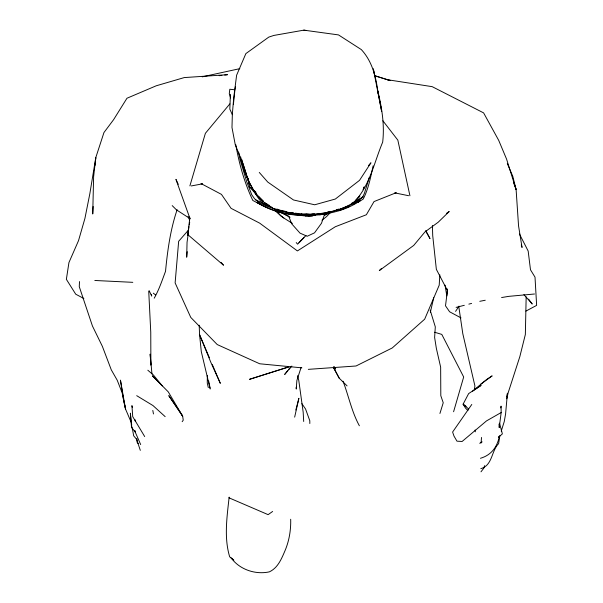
<?xml version="1.0" encoding="UTF-8"?>
<svg xmlns="http://www.w3.org/2000/svg" width="603" height="603" viewBox="0 0 603 603"><rect width="100%" height="100%" fill="white"/><g stroke="black" fill="none" stroke-linecap="round" stroke-linejoin="round"><path stroke-width="0.9" d="M207.342 375.563L207.266 383.048L208.306 387.623M526.163 296.864L525.349 334.514L519.831 356.652L508.223 392.583L506.761 398.749M230.391 94.339L229.826 109.105L232.343 114.698M79.498 281.571L79.264 286.666L92.44 325.997L102.359 346.333L111.291 369.85L117.231 380.259L122.153 392.824L125.545 409.068L131.266 422.484L131.748 425.153M93.141 206.475L92.734 213.997L93.616 176.702L95.787 157.594L103.957 132.539L113.605 119.658L126.962 98.244L156.222 85.792L184.269 77.576L227.489 74.689L224.7 75.021M95.38 165.116L95.583 161.355M95.689 159.471L95.787 157.594L89.824 193.797L84.925 218.414L78.518 240.657L68.946 262.531L66.368 279.325L75.729 294.204L83.862 298.523M439.828 274.862L439.203 285.204L424.663 319.191L392.244 347.961L356.041 365.991L308.314 369.353M233.384 104.621L234.884 90.164M481.088 443.024L481.511 437.439M187.232 251.662L186.689 257.21L187.051 242.3L188.468 232.283M474.471 389.448L474.9 385.875L462.81 333.753L458.755 306.332M500.784 407.914L501.063 406.113L501.176 412.535L499.209 427.587L499.013 424.052M229.148 497.136C227.022 516.786 223.864 537.575 229.675 556.795L233.828 560.315L231.876 558.378M189.018 226.683L187.782 234.612L223.517 265.222L221.067 262.365M189.289 224.919L189.704 222.273M499.902 435.419L498.606 443.65C491.249 450.893 492.651 465.403 480.825 468.652M235.019 89.334L235.426 86.847M506.776 396.812L507.44 393.216L505.578 414.05L504.259 421.55L501.259 431.085M369.315 177.357L364.461 193.186L362.448 197.596M373.121 165.84C370.619 177.131 368.539 188.777 363.179 199.096L358.235 202.209L360.232 200.505M294.656 417.133L298.892 398.304L295.824 410.025M430.361 312.211L433.738 297.746M187.699 235.389L188.37 232.818M453.592 411.743L463.677 377.003L441.788 334.401L434.642 332.245M189.892 185.882L205.389 133.308L229.864 103.859M439.926 413.485L443.235 402.759L440.808 395.711L440.65 367.182L436.346 348.33L434.627 337.492L435.306 326.871L430.15 310.07M177.131 209.723C170.37 229.57 167.528 250.546 165.524 271.327C162.101 280.425 159.056 289.704 154.217 298.184M301.07 367.513L296.88 380.501L296.246 389.056L296.216 387.194M484.661 465.644L483.787 468.214L480.99 471.81M188.52 232.916L187.782 234.612L189.817 218.105L175.933 179.34L178.262 184.299M304.741 214.743L301.281 213.877M362.411 197.784L362.84 197.053L356.358 201.198L362.84 197.053M455.574 311.382L459.064 306.158M471.795 404.462L452.612 432.034L453.984 436.067L456.976 441.177L462.117 441.471L486.508 420.902L501.176 412.535M182.159 421.685L183.244 420.178L182.679 416.251L168.275 391.875L152.446 375.812L162.297 385.897L153.426 375.021L147.825 370.219M287.548 370.845L284.661 374.448L291.867 366.066M288.709 369.398L290.442 367.235M188.551 229.992L178.661 241.298L175.126 282.92L190.752 317.404L217.231 344.562L259.697 363.775L301.884 367.845M368.478 165.599L370.951 162.795L359.531 180.35L335.351 199.028L314.698 204.786L293.51 199.977L267.77 182.076L259.275 172.435M330.203 212.753L326.547 216.59L321.979 220.208M303.927 237.71L297.626 244.17L296.224 242.587M355.514 200.565C370.069 184.48 374.448 161.702 382.679 142.135C384.691 124.813 381.842 107.636 377.757 90.827C375.782 75.925 371.795 60.88 361.333 49.597L338.494 34.906L303.837 30.15L273.83 35.441L268.787 37.107L245.866 53.607L236.617 75.209L233.768 97.407L232.359 113.869L231.982 127.489L235.253 144.712L242.866 163.556L246.725 175.511L242.934 163.398M298.915 242.677L305.955 235.502M381.3 268.652L379.302 270.611L413.711 245.429L424.994 231.891L438.245 222.183L449.22 211.517L446.393 213.402M353.629 202.563L359.908 196.065L353.682 202.653M362.84 196.736L357.911 201.221L350.599 205.035L339.572 209.369L328.153 212.354L309.286 215.173L290.661 213.085L279.151 210.537L267.732 206.625L260.029 203.09L254.564 198.786L251.79 194.829L246.657 181.556L240.009 159.282L238.615 152.137M498.387 437.326L499.322 436.489C497.128 447.32 491.053 455.212 480.448 458.288M360.157 200.603C348.519 209.06 333.828 212.889 319.688 214.706M480.448 384.367L492.146 375.865L486.727 379.43L472.458 391.272L481.081 385.4L468.644 393.593L463.104 404.191L465.463 408.012L467.958 410.628M498.553 437.198L502.374 433.896L499.525 423.185M324.369 215.218L326.472 213.658M272.624 511.465L268.124 514.653L228.929 497.792M479.724 443.318L482.151 441.878M353.124 204.357L356.162 202.706M525.899 311.103L536.632 305.382L535.012 277.146L530.489 269.782L528.168 251.052L519.447 234.009M328.989 213.145L324.128 215.535L321.497 223.246L314.532 232.833L307.183 236.27L300 233.12L291.724 223.834L288.709 216.221L279.739 211.804L290.058 217.306M351.685 203.249L355.046 201.673C331.183 217.208 299.714 217.261 273.332 208.457C258.431 201.161 249.506 185.882 244.675 170.559L248.692 180.96M338.901 210.733L349.333 206.414M303.897 213.892L308.932 215.708L314.14 213.899M310.899 215.339L313.522 214.638L312.452 214.856M327.429 212.068L330.06 211.382M336.195 209.776L338.826 209.09M456.094 307.402L464.302 305.299M468.855 304.123L471.591 303.422M479.792 301.312L485.249 300.241M202.254 76.837L239.806 68.659M313.047 213.718L310.274 214.261L305.796 213.718M191.272 185.943L202.465 183.862L201.018 183.553L221.459 194.385L231.07 208.337L259.667 223.14L297.407 250.931L335.306 226.743L366.368 214.743L374.033 201.575L396.216 192.711L394.807 192.885L408.585 195.711M501.59 297.543L508.857 296.344L534.522 294M328.499 213.462L319.952 214.834L312.467 215.248L315.701 215.067L312.497 215.678L314.027 215.203C310.455 217.6 306.294 216.16 302.54 215.324L306.128 215.799L303.045 215.233L304.394 215.392M314.608 213.982L312.927 214.585M219.123 75.684L221.912 75.352M301.515 214.909C287.134 215.618 272.639 211.246 260.164 204.274M303.784 215.768C287.684 214.314 270.777 211.269 256.968 202.367M300.769 214.706L301.312 214.721M94.814 280.478L132.788 282.332M234.823 89.779L229.811 89.252L229.283 93.714L230.58 97.942M291.769 212.761L293.495 212.965M295.229 213.168L297.822 213.47M303.837 30.15L306.113 30.482M390.42 80.598L374.357 75.601L387.314 79.694L432.185 86.659L483.606 112.882L498.689 140.326L506.58 159.124L516.108 189.546L518.55 225.876L522.047 247.464L521.278 244.863M280.289 210.221L286.47 211.593M387.314 79.694L389.953 80.508M272.405 207.522L255.446 199.812M276.785 209.022L279.408 209.919M269.737 205.555L264.227 202.827L267.491 204.364M274.403 210.048L279.076 212.196L276.604 210.839M305.819 214.253L308.932 215.708M292.47 223.434L282.815 217.419L274.395 210.183M461.016 317.909L449.597 311.766L445.504 305.804L447.426 290.48L446.981 288.694M136.7 395.674L152.989 405.563L165.162 416.643M266.737 205.781C260.496 202.721 257.044 196.307 253.637 190.571M257.006 202.284L259.75 204.093L252.815 200.467C244.449 182.89 239.187 163.865 235.796 144.728M257.127 202.201L258.642 203.241M283.794 217.932L280.629 215.708L276.694 211.065M466.066 406.332L463.104 404.191L468.697 409.022M153.29 293.171L155.514 294.89M253.923 190.48L249.755 186.968L248.172 180.146L244.675 170.559L248.602 180.787M255.68 192.071L249.755 186.968L255.883 194.091L263.096 201.191M256.102 192.402L253.328 189.87L248.172 180.146M263.021 201.296L258.288 196.435L263.496 201.696M333.436 367.4L339.203 378.164L347.064 385.89M263.119 201.191L256.599 194.739L255.634 193.126M172.202 205.615L176.438 209.836L190.247 218.753L189.41 217.11M523.909 294.618L532.23 304.018L528.582 299.126M138.208 443.589L137.13 442.331L136.866 438.615M134.801 430.625L135.509 432.253L131.537 427.474L130.376 413.168L131.175 421.557M382.89 120.781L397.837 140.13L409.927 195.764M144.69 436.564L132.72 416.635L131.929 405.638L132.306 407.379M231.077 557.775C239.346 569.466 255.401 574.953 269.345 571.855C277.975 567.905 281.624 558.559 285.144 550.396C289.244 540.514 290.985 529.924 290.684 519.258M301.877 403.671L305.578 409.045L309.799 420.736L309.821 423.525M359.373 425.778C351.76 411.902 348.647 395.967 343.062 381.232M333.934 366.692L335.411 369.081L333.979 366.722M425.899 231.371L429.999 238.584L425.756 230.534M135.509 432.253L134.492 430.421L140.68 444.577M333.708 367.898L339.203 378.164M149.069 290.593L151.722 296.073L151.293 294.339M248.647 181.051L244.358 171.214L240.793 158.695L240.77 157.036M507.311 163.579L512.776 176.272L516.108 189.546L513.507 182.521M209.407 357.752L199.578 334.725L199.186 325.213M212.316 364.574L220.321 383.342L211.103 362.968L199.578 334.725L201.304 351.662L210.176 389.033M188.098 216.5L189.561 219.982M140.311 450.351L136.625 439.331L133.678 435.818L132.072 426.932M241.961 159.825L242.692 162.501M297.581 375.654L298.779 380.425L303.173 412.188L303.701 421.482M134.944 419.567L135.321 421.309M247.743 177.81L249.099 184.164M208.646 380.945L210.123 388.166M378.556 95.176L377.757 90.827L381.661 111.397L373.317 68.848L374.177 73.197M152.808 410.432L153.471 413.96M123.314 396.405L120.442 380.124L123.698 400.859L125.545 409.068L123.63 398.214M445.037 285.151L446.808 295.885L447.426 290.48L436.353 269.345L432.713 235.6L432.419 225.492M475.104 430.022L475.307 431.801M151.956 373.905L150.147 354.142L150.825 364.958M148.737 291.332L150.758 332.155L150.886 364.928M364.114 187.043L363.172 189.666L364.137 187.013M288.498 367.001L249.65 379.272L288.498 367.001M267.031 205.065L265.064 203.128L267.031 205.065M181.503 414.238L168.78 395.636L182.679 416.251L181.503 414.238"/></g></svg>
